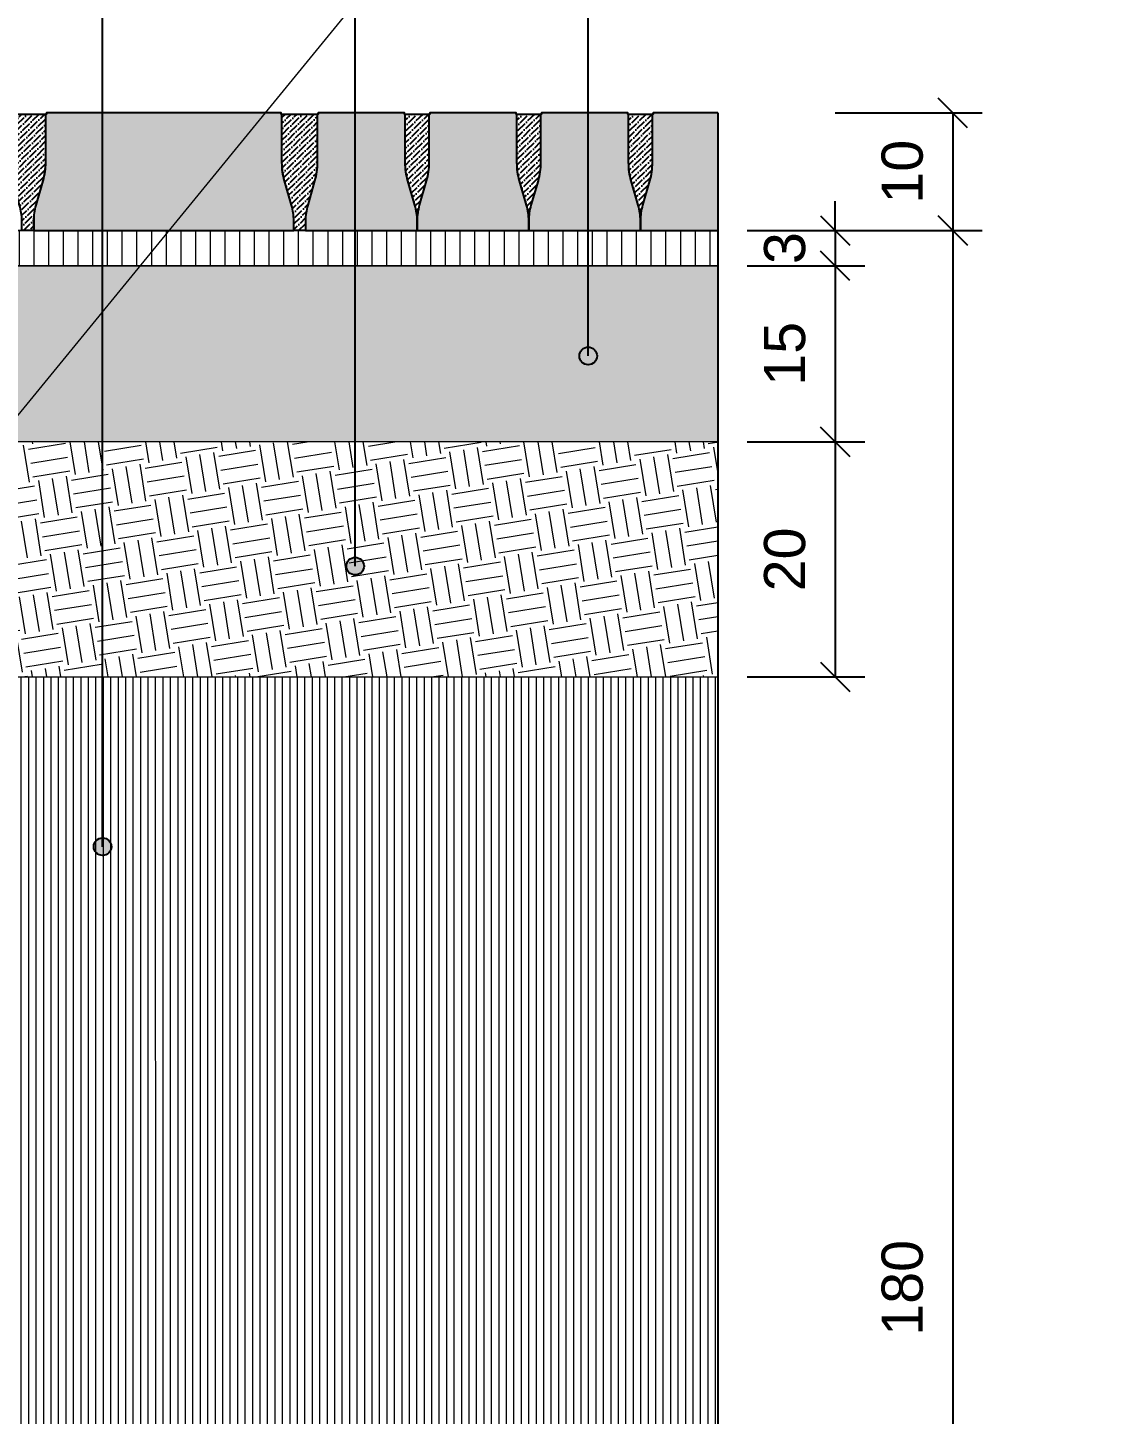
# Model space of a CAD drawing. Header units: metres. Extents: x -325 to 301, y -147 to 149.
# Drawn here: x 60.946 to 61.873, y 16.357 to 17.537 of the extents above; entities that cross this region are included whole.
import ezdxf

# ---------------------------------------------------------------- set-up
doc = ezdxf.new("R2010")
doc.units = ezdxf.units.M
doc.layers.get('Defpoints').update_dxf_attribs({"lineweight": 13})
doc.layers.add('-aux', color=50, linetype='Continuous', plot=False)
doc.layers.add('0-TX-1_25', color=7, linetype='Continuous', true_color=0x3f4f7f)
doc.layers.add('EIT_3 TR sorra', color=7, linetype='Continuous', true_color=0xd8ceb0)
for name, color, linetype, lineweight, true_color in [('03-TR-Paviment_05_Open Joint Precast Pavements', 7, 'Continuous', 5, 0xb3b3b3), ('3-TR sorra granitica', 7, 'Continuous', 0, 0xf2dac9), ('3-TR tot_u', 7, 'Continuous', 5, 0x787878)]:
    doc.layers.add(name, color=color, linetype=linetype, lineweight=lineweight, true_color=true_color)
for name, color, linetype, lineweight in [('1-CM', 7, 'Continuous', 0), ('3-TR Seleccionat', 44, 'Continuous', 0), ('3-TR Tot-u', 37, 'Continuous', 0)]:
    doc.layers.add(name, color=color, linetype=linetype, lineweight=lineweight)
doc.layers.add('1-L- kodolé', color=7, linetype='Continuous')
doc.layers.add('1-SECCIÓ', color=1, linetype='Continuous')
doc.styles.get("Standard").update_dxf_attribs({"font": 'arial.ttf'})
doc.dimstyles.new('ISO-25', dxfattribs={"dimtxt": 0.1, "dimasz": 0.1, "dimexe": 0.1, "dimexo": 0.1, "dimgap": 0.1, "dimtad": 1, "dimdec": 0, "dimlfac": 100, "dimzin": 9, "dimtxsty": 'Standard', "dimblk": 'OBLIQUE', "dimcen": 0.1, "dimadec": 0, "dimazin": 0, "dimtfac": 1, "dimtdec": 0, "dimtmove": 0, "dimatfit": 3, "dimldrblk": 'OBLIQUE', "dimfxl": 1, "dimarcsym": 0})
pattern_1 = [(44.432546, (37.505881, -22.183709), (0.00187572522, 0.00661871837), [0.0085328125, -0.0017065625, 0, -0.0017065625])]

# ---------------------------------------------------------------- blocks, each defined once
blk = doc.blocks.new('_Oblique')
at = {"color": 0, "lineweight": -2}
blk.add_line((-0.5, -0.5), (0.5, 0.5), dxfattribs=at)
blk = doc.blocks.new('*D568')
at = {"layer": '0-TX-1_25', "color": 0, "lineweight": -2, "transparency": 16777216}
for p, q in [((61.6327, 17.3643), (61.6327, 17.3893)), ((61.5577, 17.3643), (61.6577, 17.3643)), ((61.6327, 17.3643), (61.6327, 17.3343)), ((61.5577, 17.3343), (61.6577, 17.3343)), ((61.6327, 17.3343), (61.6327, 17.3093))]:
    blk.add_line(p, q, dxfattribs=at)
at = {"layer": 'Defpoints', "color": 0, "transparency": 16777216}
for p in [(61.5327, 17.3643), (61.5327, 17.3343), (61.6327, 17.3343)]:
    blk.add_point(p, dxfattribs=at)
at = {"layer": '0-TX-1_25', "color": 0, "lineweight": -2, "transparency": 16777216, "xscale": 0.025, "yscale": 0.025, "zscale": 0.025}
for p, rotation in [((61.6327, 17.3643), 270), ((61.6327, 17.3343), 90)]:
    blk.add_blockref('_Oblique', p, dxfattribs=dict(at, rotation=rotation))
at = {"layer": '0-TX-1_25', "color": 0, "transparency": 16777216, "insert": (61.5898, 17.3493), "char_height": 0.035, "attachment_point": 5, "rotation": 90}
blk.add_mtext('3', dxfattribs=at)
blk = doc.blocks.new('*D564')
at = {"layer": '0-TX-1_25', "color": 0, "lineweight": -2, "transparency": 16777216}
for p, q in [((61.5577, 17.3343), (61.6577, 17.3343)), ((61.6327, 17.3343), (61.6327, 17.1843)), ((61.5577, 17.1843), (61.6577, 17.1843))]:
    blk.add_line(p, q, dxfattribs=at)
at = {"layer": 'Defpoints', "color": 0, "transparency": 16777216}
for p in [(61.5327, 17.3343), (61.5327, 17.1843), (61.6327, 17.1843)]:
    blk.add_point(p, dxfattribs=at)
at = {"layer": '0-TX-1_25', "color": 0, "lineweight": -2, "transparency": 16777216, "xscale": 0.025, "yscale": 0.025, "zscale": 0.025}
for p, rotation in [((61.6327, 17.3343), 90), ((61.6327, 17.1843), 270)]:
    blk.add_blockref('_Oblique', p, dxfattribs=dict(at, rotation=rotation))
at = {"layer": '0-TX-1_25', "color": 0, "transparency": 16777216, "insert": (61.5898, 17.2593), "char_height": 0.035, "attachment_point": 5, "rotation": 90}
blk.add_mtext('15', dxfattribs=at)
blk = doc.blocks.new('*D572')
at = {"layer": '0-TX-1_25', "color": 0, "lineweight": -2, "transparency": 16777216}
for p, q in [((61.6326, 17.4643), (61.7576, 17.4643)), ((61.7326, 17.4643), (61.7326, 17.3643)), ((61.6326, 17.3643), (61.7576, 17.3643))]:
    blk.add_line(p, q, dxfattribs=at)
at = {"layer": 'Defpoints', "color": 0, "transparency": 16777216}
for p in [(61.5327, 17.4643), (61.5327, 17.3643), (61.7326, 17.3643)]:
    blk.add_point(p, dxfattribs=at)
at = {"layer": '0-TX-1_25', "color": 0, "lineweight": -2, "transparency": 16777216, "xscale": 0.025, "yscale": 0.025, "zscale": 0.025}
for p, rotation in [((61.7326, 17.4643), 90), ((61.7326, 17.3643), 270)]:
    blk.add_blockref('_Oblique', p, dxfattribs=dict(at, rotation=rotation))
at = {"layer": '0-TX-1_25', "color": 0, "transparency": 16777216, "insert": (61.6898, 17.4143), "char_height": 0.035, "attachment_point": 5, "rotation": 90}
blk.add_mtext('10', dxfattribs=at)
blk = doc.blocks.new('*D565')
at = {"layer": '0-TX-1_25', "color": 0, "lineweight": -2, "transparency": 16777216}
for p, q in [((61.6326, 17.3643), (61.7576, 17.3643)), ((61.7326, 17.3643), (61.7326, 15.5643)), ((61.6326, 15.5643), (61.7576, 15.5643))]:
    blk.add_line(p, q, dxfattribs=at)
at = {"layer": 'Defpoints', "color": 0, "transparency": 16777216}
for p in [(61.5327, 17.3643), (60.5217, 15.5643), (61.7326, 15.5643)]:
    blk.add_point(p, dxfattribs=at)
at = {"layer": '0-TX-1_25', "color": 0, "lineweight": -2, "transparency": 16777216, "xscale": 0.025, "yscale": 0.025, "zscale": 0.025}
for p, rotation in [((61.7326, 17.3643), 90), ((61.7326, 15.5643), 270)]:
    blk.add_blockref('_Oblique', p, dxfattribs=dict(at, rotation=rotation))
at = {"layer": '0-TX-1_25', "color": 0, "transparency": 16777216, "insert": (61.6898, 16.4643), "char_height": 0.035, "attachment_point": 5, "rotation": 90}
blk.add_mtext('180', dxfattribs=at)
blk = doc.blocks.new('*D567')
at = {"layer": '0-TX-1_25', "color": 0, "lineweight": -2, "transparency": 16777216}
for p, q in [((61.5577, 17.1843), (61.6577, 17.1843)), ((61.6327, 17.1843), (61.6327, 16.9843)), ((61.5577, 16.9843), (61.6577, 16.9843))]:
    blk.add_line(p, q, dxfattribs=at)
at = {"layer": 'Defpoints', "color": 0, "transparency": 16777216}
for p in [(61.5327, 17.1843), (61.5327, 16.9843), (61.6327, 16.9843)]:
    blk.add_point(p, dxfattribs=at)
at = {"layer": '0-TX-1_25', "color": 0, "lineweight": -2, "transparency": 16777216, "xscale": 0.025, "yscale": 0.025, "zscale": 0.025}
for p, rotation in [((61.6327, 17.1843), 90), ((61.6327, 16.9843), 270)]:
    blk.add_blockref('_Oblique', p, dxfattribs=dict(at, rotation=rotation))
at = {"layer": '0-TX-1_25', "color": 0, "transparency": 16777216, "insert": (61.5898, 17.0843), "char_height": 0.035, "attachment_point": 5, "rotation": 90}
blk.add_mtext('20', dxfattribs=at)
blk = doc.blocks.new('POINT')
at = {"layer": '0-TX-1_25'}
h = blk.add_hatch(dxfattribs=at)
h.set_pattern_fill('ANGLE', color=256)
h.set_pattern_definition([(0, (-83.747, -12.726), (0, 6.985), [5.08, -1.905]), (90, (-83.747, -12.726), (-6.985, 4e-16), [5.08, -1.905])])
edge = h.paths.add_edge_path()
edge.add_arc((0, 0), 0.0075, 0, 360)
h = blk.add_hatch(color=256, dxfattribs=at)
h.dxf.hatch_style = 1
edge = h.paths.add_edge_path()
edge.add_arc((0, 0), 0.0075, 0, 360)
blk.add_circle((0, 0), 0.0075, dxfattribs=at)

msp = doc.modelspace()

# ---------------------------------------------------------------- hatches: boundary and pattern name
at = {"layer": '03-TR-Paviment_05_Open Joint Precast Pavements'}
h = msp.add_hatch(color=256, dxfattribs=at)
h.dxf.hatch_style = 1
edge = h.paths.add_edge_path()
edge.add_line((61.172, 17.3643), (61.172, 17.3725))
edge.add_arc((61.1236, 17.3725), 0.0484, 0, 15.999)
edge.add_line((61.1701, 17.3858), (61.1642, 17.4066))
edge.add_arc((61.2191, 17.4223), 0.0571, 180, 195.999, ccw=False)
edge.add_line((61.162, 17.4223), (61.162, 17.4634))
edge.add_line((61.162, 17.4634), (61.1612, 17.4634))
edge.add_line((61.1612, 17.4634), (61.1612, 17.4643))
edge.add_line((61.1612, 17.4643), (60.9616, 17.4643))
edge.add_line((60.9616, 17.4643), (60.9616, 17.4634))
edge.add_line((60.9616, 17.4634), (60.9608, 17.4634))
edge.add_line((60.9608, 17.4634), (60.9608, 17.4223))
edge.add_arc((60.9037, 17.4223), 0.0571, -15.999, 0, ccw=False)
edge.add_line((60.9586, 17.4066), (60.9526, 17.3858))
edge.add_arc((60.9992, 17.3725), 0.0484, 164.001, 180)
edge.add_line((60.9508, 17.3725), (60.9508, 17.3643))
edge.add_line((60.9508, 17.3643), (61.172, 17.3643))
h = msp.add_hatch(color=256, dxfattribs=at)
h.dxf.hatch_style = 1
edge = h.paths.add_edge_path()
edge.add_line((61.277, 17.3643), (61.277, 17.3725))
edge.add_arc((61.2286, 17.3725), 0.0484, 0, 15.999)
edge.add_line((61.2751, 17.3858), (61.2691, 17.4066))
edge.add_arc((61.3241, 17.4223), 0.0571, 180, 195.999, ccw=False)
edge.add_line((61.2669, 17.4223), (61.2669, 17.4634))
edge.add_line((61.2669, 17.4634), (61.2661, 17.4634))
edge.add_line((61.2661, 17.4634), (61.2661, 17.4643))
edge.add_line((61.2661, 17.4643), (61.1928, 17.4643))
edge.add_line((61.1928, 17.4643), (61.1928, 17.4634))
edge.add_line((61.1928, 17.4634), (61.192, 17.4634))
edge.add_line((61.192, 17.4634), (61.192, 17.4223))
edge.add_arc((61.1349, 17.4223), 0.0571, -15.999, 0, ccw=False)
edge.add_line((61.1898, 17.4066), (61.1839, 17.3858))
edge.add_arc((61.2304, 17.3725), 0.0484, 164.001, 180)
edge.add_line((61.182, 17.3725), (61.182, 17.3643))
edge.add_line((61.182, 17.3643), (61.277, 17.3643))
h = msp.add_hatch(color=256, dxfattribs=at)
h.dxf.hatch_style = 1
edge = h.paths.add_edge_path()
edge.add_line((61.3719, 17.3643), (61.3719, 17.3725))
edge.add_arc((61.3235, 17.3725), 0.0484, 0, 15.999)
edge.add_line((61.3701, 17.3858), (61.3641, 17.4066))
edge.add_arc((61.419, 17.4223), 0.0571, 180, 195.999, ccw=False)
edge.add_line((61.3619, 17.4223), (61.3619, 17.4634))
edge.add_line((61.3619, 17.4634), (61.3611, 17.4634))
edge.add_line((61.3611, 17.4634), (61.3611, 17.4643))
edge.add_line((61.3611, 17.4643), (61.2878, 17.4643))
edge.add_line((61.2878, 17.4643), (61.2878, 17.4634))
edge.add_line((61.2878, 17.4634), (61.287, 17.4634))
edge.add_line((61.287, 17.4634), (61.287, 17.4223))
edge.add_arc((61.2299, 17.4223), 0.0571, -15.999, 0, ccw=False)
edge.add_line((61.2848, 17.4066), (61.2788, 17.3858))
edge.add_arc((61.3254, 17.3725), 0.0484, 164.001, 180)
edge.add_line((61.277, 17.3725), (61.277, 17.3643))
edge.add_line((61.277, 17.3643), (61.3719, 17.3643))
h = msp.add_hatch(color=256, dxfattribs=at)
h.dxf.hatch_style = 1
edge = h.paths.add_edge_path()
edge.add_line((61.4669, 17.3643), (61.4669, 17.3725))
edge.add_arc((61.4185, 17.3725), 0.0484, 0, 15.999)
edge.add_line((61.465, 17.3858), (61.4591, 17.4066))
edge.add_arc((61.514, 17.4223), 0.0571, 180, 195.999, ccw=False)
edge.add_line((61.4569, 17.4223), (61.4569, 17.4634))
edge.add_line((61.4569, 17.4634), (61.4561, 17.4634))
edge.add_line((61.4561, 17.4634), (61.4561, 17.4643))
edge.add_line((61.4561, 17.4643), (61.3828, 17.4643))
edge.add_line((61.3828, 17.4643), (61.3828, 17.4634))
edge.add_line((61.3828, 17.4634), (61.382, 17.4634))
edge.add_line((61.382, 17.4634), (61.382, 17.4223))
edge.add_arc((61.3248, 17.4223), 0.0571, -15.999, 0, ccw=False)
edge.add_line((61.3798, 17.4066), (61.3738, 17.3858))
edge.add_arc((61.4204, 17.3725), 0.0484, 164.001, 180)
edge.add_line((61.3719, 17.3725), (61.3719, 17.3643))
edge.add_line((61.3719, 17.3643), (61.4669, 17.3643))
h = msp.add_hatch(color=256, dxfattribs=at)
h.dxf.hatch_style = 1
h.paths.add_polyline_path([(61.4769, 17.4223, -0.069923), (61.4747, 17.4066), (61.4688, 17.3858, 0.112807), (61.4676, 17.3643), (61.5327, 17.3643), (61.5327, 17.4643), (61.4777, 17.4643), (61.4777, 17.4634)])
at = {"layer": '3-TR Seleccionat'}
h = msp.add_hatch(dxfattribs=at)
h.set_pattern_fill('ANSI31', color=256, scale=0.002, angle=225, style=0)
h.set_pattern_definition([(270, (441135.4898896, -650819.602162), (-0.00635, -2e-18), [])])
h.paths.add_polyline_path([(60.5218, 14.4126), (60.3222, 15.3643), (59.5664, 15.3643), (59.3827, 16.9843), (58.5327, 16.9843), (58.5327, 14.4126)])
h.paths.add_polyline_path([(60.501, 16.9843), (60.3222, 15.3643), (60.5231, 14.4126), (61.5327, 14.4126), (61.5327, 16.9843)])
at = {"layer": '3-TR sorra granitica'}
h = msp.add_hatch(dxfattribs=at)
h.set_pattern_fill('LINE', color=256, scale=0.1, angle=54.3535, style=0)
h.set_pattern_definition([(90, (81.801152, 225.51992), (-0.0125, -5e-12), [])])
h.paths.add_polyline_path([(61.5327, 17.3643), (61.5327, 17.3343), (60.0775, 17.3343), (60.0775, 17.3643)])
at = {"layer": '3-TR Tot-u'}
h = msp.add_hatch(dxfattribs=at)
h.set_pattern_fill('EARTH', color=256, scale=0.005, angle=-80.8248)
h.set_pattern_definition([(279.175244, (-140.57583, -32.188418), (0.036406452, -0.0262810815), [0.03175, -0.03175]), (279.175244, (-140.564076, -32.18652), (0.036406452, -0.0262810815), [0.03175, -0.03175]), (279.175244, (-140.552322, -32.18462), (0.036406452, -0.0262810815), [0.03175, -0.03175]), (9.175244, (-140.54777, -32.187906), (0.0262810815, 0.036406452), [0.03175, -0.03175]), (9.175244, (-140.545873, -32.19966), (0.0262810815, 0.036406452), [0.03175, -0.03175]), (9.175244, (-140.543974, -32.211414), (0.0262810815, 0.036406452), [0.03175, -0.03175])])
h.paths.add_polyline_path([(60.7578, 16.9843), (61.5327, 16.9843), (61.5327, 17.1843), (60.5231, 17.1843), (60.501, 16.9843)])
at = {"layer": '3-TR tot_u'}
h = msp.add_hatch(dxfattribs=at)
h.set_pattern_fill('AR-CONC', color=256, scale=0.0002, angle=90.2664)
h.set_pattern_definition([(140.266414, (-4.286128, -4.59616), (0.003018359, 0.036451363), [0.00381, -0.04191]), (85.266414, (-4.28613, -4.59616), (-0.038178181, -0.007226283), [0.003048, -0.033528117]), (190.71786, (-4.285877, -4.59312), (-0.035159821, 0.02922508), [0.003238002, -0.035618049]), (136.450614, (-4.29629, -4.596206), (0.008156283, 0.05425432), [0.005715, -0.062865]), (186.90197, (-4.29561, -4.591685), (-0.049705466, 0.047250218), [0.004857005, -0.05342712]), (81.45057, (-4.29629, -4.596206), (-0.049705466, 0.047250218), [0.004571993, -0.050291946]), (111.266414, (-4.293772, -4.591115), (0.020311824, 0.030417653), [0.00381, -0.04191]), (56.266414, (-4.29377, -4.591115), (-0.036894668, 0.012188985), [0.003048, -0.033528]), (161.71786, (-4.29208, -4.58858), (-0.016582845, 0.042606638), [0.003238002, -0.035617988]), (127.766414, (-4.286128, -4.596159), (-0.0169136972, 0.0005390813), [0, -0.0331216, 0, -0.034036, 0, -0.033655]), (97.766414, (-4.286128, -4.596159), (-0.020098038, 0.0132706243), [0, -0.0194056, 0, -0.0323596, 0, -0.012827]), (57.766414, (-4.286076, -4.607487), (0.0010196429, 0.0271231534), [0, -0.0127, 0, -0.039624, 0, -0.052578]), (47.766414, (-4.286052, -4.612567), (-0.005222997, 0.0296018704), [0, -0.01651, 0, -0.0263144, 0, -0.037338])])
h.paths.add_polyline_path([(60.7578, 17.1843), (61.5327, 17.1843), (61.5327, 17.3343), (60.5853, 17.3343), (60.5853, 17.2912), (60.5853, 17.1843)])
at = {"layer": 'EIT_3 TR sorra'}
h = msp.add_hatch(dxfattribs=at)
h.set_pattern_fill('ANSI36', color=256, scale=0.001075, angle=-0.5675, style=0, double=1)
h.set_pattern_definition(pattern_1)
edge = h.paths.add_edge_path()
edge.add_line((60.9507, 17.3643), (60.9407, 17.3643))
edge.add_line((60.9407, 17.3643), (60.9407, 17.3725))
edge.add_arc((60.8923, 17.3725), 0.0484, 0, 15.999)
edge.add_line((60.9388, 17.3858), (60.9329, 17.4065))
edge.add_arc((60.9878, 17.4223), 0.0571, 180, 195.999, ccw=False)
edge.add_line((60.9307, 17.4223), (60.9307, 17.4634))
edge.add_line((60.9307, 17.4634), (60.9607, 17.4634))
edge.add_line((60.9607, 17.4634), (60.9607, 17.4223))
edge.add_arc((60.9036, 17.4223), 0.0571, 344.001, 360, ccw=False)
edge.add_line((60.9585, 17.4065), (60.9526, 17.3858))
edge.add_arc((60.9991, 17.3725), 0.0484, 164.001, 180)
edge.add_line((60.9507, 17.3725), (60.9507, 17.3643))
edge.add_line((60.9507, 17.3643), (60.9407, 17.3643))
h = msp.add_hatch(dxfattribs=at)
h.set_pattern_fill('ANSI36', color=256, scale=0.001075, angle=-0.5675, style=0, double=1)
h.set_pattern_definition(pattern_1)
edge = h.paths.add_edge_path()
edge.add_line((61.182, 17.3643), (61.172, 17.3643))
edge.add_line((61.172, 17.3643), (61.172, 17.3725))
edge.add_arc((61.1236, 17.3725), 0.0484, 360, 375.999)
edge.add_line((61.1701, 17.3858), (61.1642, 17.4065))
edge.add_arc((61.2191, 17.4223), 0.0571, 180, 195.999, ccw=False)
edge.add_line((61.162, 17.4223), (61.162, 17.4634))
edge.add_line((61.162, 17.4634), (61.192, 17.4634))
edge.add_line((61.192, 17.4634), (61.192, 17.4223))
edge.add_arc((61.1349, 17.4223), 0.0571, -15.999, 0, ccw=False)
edge.add_line((61.1898, 17.4065), (61.1839, 17.3858))
edge.add_arc((61.2304, 17.3725), 0.0484, 164.001, 180)
edge.add_line((61.182, 17.3725), (61.182, 17.3643))
edge.add_line((61.182, 17.3643), (61.172, 17.3643))
h = msp.add_hatch(dxfattribs=at)
h.set_pattern_fill('ANSI36', color=256, scale=0.001075, angle=-0.5675, style=0, double=1)
h.set_pattern_definition(pattern_1)
edge = h.paths.add_edge_path()
edge.add_line((61.277, 17.3643), (61.277, 17.3725))
edge.add_arc((61.2286, 17.3725), 0.0484, 360, 375.999)
edge.add_line((61.2751, 17.3858), (61.2691, 17.4065))
edge.add_arc((61.3241, 17.4223), 0.0571, 180, 195.999, ccw=False)
edge.add_line((61.2669, 17.4223), (61.2669, 17.4634))
edge.add_line((61.2669, 17.4634), (61.287, 17.4634))
edge.add_line((61.287, 17.4634), (61.287, 17.4223))
edge.add_arc((61.2299, 17.4223), 0.0571, -15.999, 0, ccw=False)
edge.add_line((61.2848, 17.4065), (61.2788, 17.3858))
edge.add_arc((61.3254, 17.3725), 0.0484, 164.001, 180)
edge.add_line((61.277, 17.3725), (61.277, 17.3643))
h = msp.add_hatch(dxfattribs=at)
h.set_pattern_fill('ANSI36', color=256, scale=0.001075, angle=-0.5675, style=0, double=1)
h.set_pattern_definition([(44.432546, (37.600844, -22.183709), (0.00187572522, 0.00661871837), [0.0085328125, -0.0017065625, 0, -0.0017065625])])
edge = h.paths.add_edge_path()
edge.add_line((61.3719, 17.3643), (61.3719, 17.3725))
edge.add_arc((61.3235, 17.3725), 0.0484, 360, 375.999)
edge.add_line((61.3701, 17.3858), (61.3641, 17.4065))
edge.add_arc((61.419, 17.4223), 0.0571, 180, 195.999, ccw=False)
edge.add_line((61.3619, 17.4223), (61.3619, 17.4634))
edge.add_line((61.3619, 17.4634), (61.382, 17.4634))
edge.add_line((61.382, 17.4634), (61.382, 17.4223))
edge.add_arc((61.3248, 17.4223), 0.0571, -15.999, 0, ccw=False)
edge.add_line((61.3798, 17.4065), (61.3738, 17.3858))
edge.add_arc((61.4204, 17.3725), 0.0484, 164.001, 180)
edge.add_line((61.3719, 17.3725), (61.3719, 17.3643))
h = msp.add_hatch(dxfattribs=at)
h.set_pattern_fill('ANSI36', color=256, scale=0.001075, angle=-0.5675, style=0, double=1)
h.set_pattern_definition([(44.432546, (37.6958072, -22.183709), (0.00187572522, 0.00661871837), [0.0085328125, -0.0017065625, 0, -0.0017065625])])
edge = h.paths.add_edge_path()
edge.add_line((61.4669, 17.3643), (61.4669, 17.3725))
edge.add_arc((61.4185, 17.3725), 0.0484, 360, 375.999)
edge.add_line((61.465, 17.3858), (61.4591, 17.4065))
edge.add_arc((61.514, 17.4223), 0.0571, 180, 195.999, ccw=False)
edge.add_line((61.4569, 17.4223), (61.4569, 17.4634))
edge.add_line((61.4569, 17.4634), (61.4769, 17.4634))
edge.add_line((61.4769, 17.4634), (61.4769, 17.4223))
edge.add_arc((61.4198, 17.4223), 0.0571, -15.999, 0, ccw=False)
edge.add_line((61.4747, 17.4065), (61.4688, 17.3858))
edge.add_arc((61.5153, 17.3725), 0.0484, 164.001, 180)
edge.add_line((61.4669, 17.3725), (61.4669, 17.3643))

# ---------------------------------------------------------------- linework, layer by layer
at = {"layer": '-aux'}
for points in [[(60.9507, 17.3643), (60.9407, 17.3643), (60.9407, 17.3725, 0.069923), (60.9388, 17.3858), (60.9329, 17.4065, -0.069923), (60.9307, 17.4223), (60.9307, 17.4634), (60.9607, 17.4634), (60.9607, 17.4223, -0.069923), (60.9585, 17.4065), (60.9526, 17.3858, 0.069923), (60.9507, 17.3725), (60.9507, 17.3643), (60.9407, 17.3643)], [(61.182, 17.3643), (61.172, 17.3643), (61.172, 17.3725, 0.069923), (61.1701, 17.3858), (61.1642, 17.4065, -0.069923), (61.162, 17.4223), (61.162, 17.4634), (61.192, 17.4634), (61.192, 17.4223, -0.069923), (61.1898, 17.4065), (61.1839, 17.3858, 0.069923), (61.182, 17.3725), (61.182, 17.3643), (61.172, 17.3643)], [(61.277, 17.3643), (61.277, 17.3643), (61.277, 17.3725, 0.069923), (61.2751, 17.3858), (61.2691, 17.4065, -0.069923), (61.2669, 17.4223), (61.2669, 17.4634), (61.287, 17.4634), (61.287, 17.4223, -0.069923), (61.2848, 17.4065), (61.2788, 17.3858, 0.069923), (61.277, 17.3725), (61.277, 17.3643), (61.277, 17.3643)], [(61.3719, 17.3643), (61.3719, 17.3643), (61.3719, 17.3725, 0.069923), (61.3701, 17.3858), (61.3641, 17.4065, -0.069923), (61.3619, 17.4223), (61.3619, 17.4634), (61.382, 17.4634), (61.382, 17.4223, -0.069923), (61.3798, 17.4065), (61.3738, 17.3858, 0.069923), (61.3719, 17.3725), (61.3719, 17.3643), (61.3719, 17.3643)], [(61.4669, 17.3643), (61.4669, 17.3643), (61.4669, 17.3725, 0.069923), (61.465, 17.3858), (61.4591, 17.4065, -0.069923), (61.4569, 17.4223), (61.4569, 17.4634), (61.4769, 17.4634), (61.4769, 17.4223, -0.069923), (61.4747, 17.4065), (61.4688, 17.3858, 0.069923), (61.4669, 17.3725), (61.4669, 17.3643), (61.4669, 17.3643)]]:
    msp.add_lwpolyline(points, format="xyb", dxfattribs=at)
at = {"layer": '0-TX-1_25'}
for points in [[(61.0094, 16.8398), (61.0094, 18.0085)], [(61.2243, 17.0786), (61.2243, 18.0085)], [(61.4225, 17.2575), (61.4225, 18.0085)]]:
    msp.add_lwpolyline(points, dxfattribs=at)
at = {"layer": '1-CM'}
msp.add_line((61.5327, 17.1843), (60.5231, 17.1843), dxfattribs=at)
at = {"layer": '1-CM', "color": 244, "true_color": 0x991b1e}
msp.add_lwpolyline([(58.2476, 13.9174), (61.8726, 18.3509)], dxfattribs=at)
at = {"layer": '1-CM'}
for points in [[(61.2669, 17.3643), (60.5853, 17.3643), (60.5853, 17.3443), (60.5853, 17.3443), (60.5853, 17.3343), (61.2669, 17.3343)], [(61.5327, 17.1843), (60.5853, 17.1843), (60.5853, 17.2912), (60.5853, 17.3343), (61.5327, 17.3343)], [(60.501, 16.9843), (61.5327, 16.9843)]]:
    msp.add_lwpolyline(points, dxfattribs=at)
msp.add_lwpolyline([(61.5327, 17.3643), (61.5327, 17.3343), (60.5853, 17.3343), (60.5853, 17.3443), (60.5853, 17.3443), (60.5853, 17.3643)], close=True, dxfattribs=at)
at = {"layer": '1-L- kodolé'}
for points in [[(61.172, 17.3643), (61.172, 17.3725, 0.069923), (61.1701, 17.3858), (61.1642, 17.4066, -0.069923), (61.162, 17.4223), (61.162, 17.4634), (61.1612, 17.4634), (61.1612, 17.4643), (60.9616, 17.4643), (60.9616, 17.4634), (60.9608, 17.4634), (60.9608, 17.4223, -0.069923), (60.9586, 17.4066), (60.9526, 17.3858, 0.069923), (60.9508, 17.3725), (60.9508, 17.3643)], [(61.277, 17.3643), (61.277, 17.3725, 0.069923), (61.2751, 17.3858), (61.2691, 17.4066, -0.069923), (61.2669, 17.4223), (61.2669, 17.4634), (61.2661, 17.4634), (61.2661, 17.4643), (61.1928, 17.4643), (61.1928, 17.4634), (61.192, 17.4634), (61.192, 17.4223, -0.069923), (61.1898, 17.4066), (61.1839, 17.3858, 0.069923), (61.182, 17.3725), (61.182, 17.3643)], [(61.3719, 17.3643), (61.3719, 17.3725, 0.069923), (61.3701, 17.3858), (61.3641, 17.4066, -0.069923), (61.3619, 17.4223), (61.3619, 17.4634), (61.3611, 17.4634), (61.3611, 17.4643), (61.2878, 17.4643), (61.2878, 17.4634), (61.287, 17.4634), (61.287, 17.4223, -0.069923), (61.2848, 17.4066), (61.2788, 17.3858, 0.069923), (61.277, 17.3725), (61.277, 17.3643)], [(61.4669, 17.3643), (61.4669, 17.3725, 0.069923), (61.465, 17.3858), (61.4591, 17.4066, -0.069923), (61.4569, 17.4223), (61.4569, 17.4634), (61.4561, 17.4634), (61.4561, 17.4643), (61.3828, 17.4643), (61.3828, 17.4634), (61.382, 17.4634), (61.382, 17.4223, -0.069923), (61.3798, 17.4066), (61.3738, 17.3858, 0.069923), (61.3719, 17.3725), (61.3719, 17.3643)]]:
    msp.add_lwpolyline(points, format="xyb", close=True, dxfattribs=at)
msp.add_lwpolyline([(61.5327, 17.4643), (61.4777, 17.4643), (61.4777, 17.4634), (61.4769, 17.4634), (61.4769, 17.4223, -0.069923), (61.4747, 17.4066), (61.4688, 17.3858, 0.069923), (61.4669, 17.3725), (61.4669, 17.3643), (61.5327, 17.3643)], format="xyb", dxfattribs=at)
at = {"layer": '1-SECCIÓ'}
msp.add_lwpolyline([(61.5327, 17.4643), (61.5327, 14.4126)], dxfattribs=at)

# ---------------------------------------------------------------- block references
at = {"layer": '0-TX-1_25'}
for p in [(61.4225, 17.2575), (61.2243, 17.0786), (61.0094, 16.8398)]:
    msp.add_blockref('POINT', p, dxfattribs=at)

# ---------------------------------------------------------------- dimensions: what is measured, and where the dimension line sits
for base, p1, p2, picture, middle in [((61.7326, 17.3643), (61.5327, 17.4643), (61.5327, 17.3643), '*D572', (61.6898, 17.4143)), ((61.7326, 15.5643), (61.5327, 17.3643), (60.5217, 15.5643), '*D565', (61.6898, 16.4643)), ((61.6327, 17.1843), (61.5327, 17.3343), (61.5327, 17.1843), '*D564', (61.5898, 17.2593)), ((61.6327, 16.9843), (61.5327, 17.1843), (61.5327, 16.9843), '*D567', (61.5898, 17.0843))]:
    dim = msp.add_linear_dim(base=base, p1=p1, p2=p2, angle=90, dimstyle='ISO-25', override={"dimtxt": 0.035, "dimasz": 0.025, "dimexe": 0.025, "dimexo": 0.025, "dimgap": 0.025, "dimblk1": 'Oblique', "dimblk2": 'Oblique', "dimsah": 1, "dimfxl": 0.1, "dimfxlon": 1, "dimarcsym": 1}, dxfattribs=at)
    dim.commit()
    dim.dimension.update_dxf_attribs({"geometry": picture, "text_midpoint": middle})
dim = msp.add_linear_dim(base=(61.6327, 17.3343), p1=(61.5327, 17.3643), p2=(61.5327, 17.3343), angle=90, dimstyle='ISO-25', override={"dimtxt": 0.035, "dimasz": 0.025, "dimexe": 0.025, "dimexo": 0.025, "dimgap": 0.025, "dimblk1": 'Oblique', "dimblk2": 'Oblique', "dimsah": 1, "dimfxl": 0.1, "dimfxlon": 1, "dimarcsym": 1}, dxfattribs=at)
dim.commit()
dim.dimension.update_dxf_attribs({"geometry": '*D568', "text_midpoint": (61.6327, 17.3493), "dimtype": 160})

doc.saveas('drawing.dxf')
